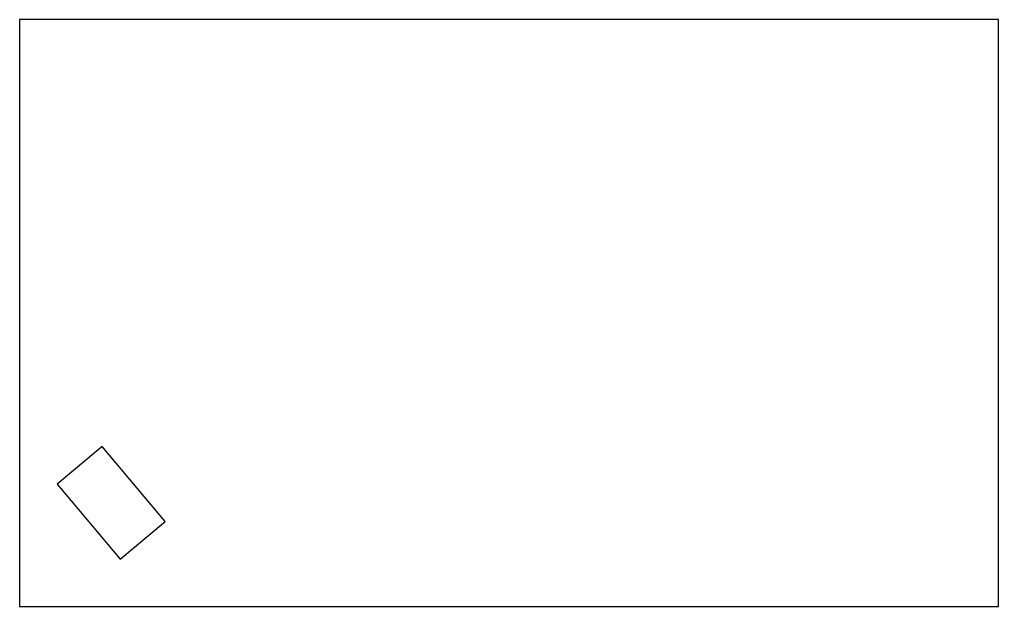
# Model space of a CAD drawing. Header units: metres. Extents: x 0 to 1000, y 0 to 600.
import ezdxf

# ---------------------------------------------------------------- set-up
doc = ezdxf.new("R2010")
doc.units = ezdxf.units.M

msp = doc.modelspace()

# ---------------------------------------------------------------- linework, layer by layer
at = {"layer": 'CONTAINER', "color": 1}
msp.add_lwpolyline([(0, 0), (1000, 0), (1000, 600), (0, 600), (0, 0)], dxfattribs=at)
at = {"layer": 'PIECE_0', "color": 2}
msp.add_lwpolyline([(38.5, 125), (102.8, 48.4), (148.8, 86.9), (84.5, 163.5), (38.5, 125)], dxfattribs=at)

doc.saveas('drawing.dxf')
